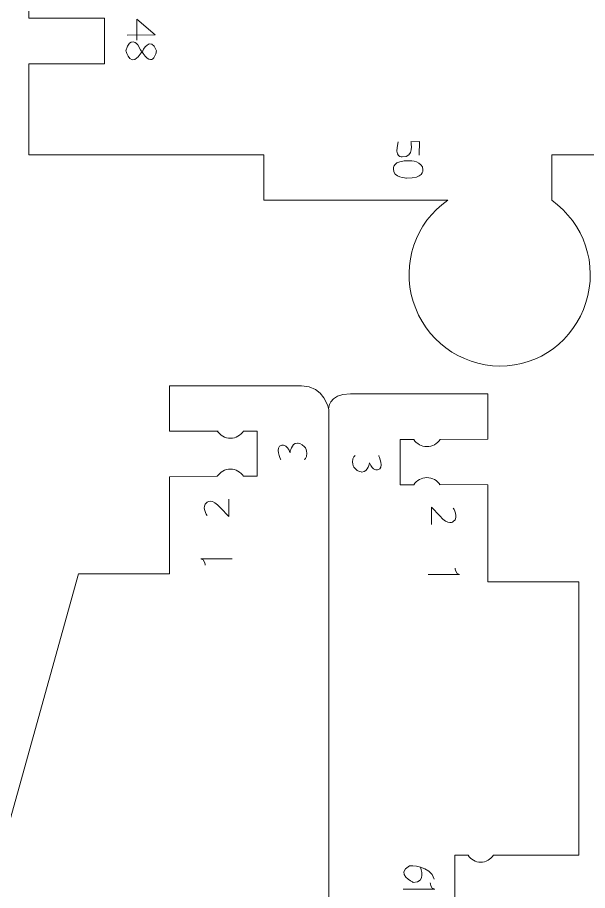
# Model space of a CAD drawing. Header units: centimetres. Extents: x -25 to 25, y -32.5 to 32.5.
# Drawn here: x -10.36 to -6.56, y -4.65 to 1.16 of the extents above; entities that cross this region are included whole.
import ezdxf

# ---------------------------------------------------------------- set-up
doc = ezdxf.new("R2010")
doc.units = ezdxf.units.CM
doc.header["$MEASUREMENT"] = 0
doc.layers.add('Capa 1', color=7, linetype='Continuous')

msp = doc.modelspace()

# ---------------------------------------------------------------- linework, layer by layer
at = {"layer": 'Capa 1', "color": 250, "lineweight": 9}
for points, knots in [([(-6.25702, 0.24963), (-6.25702, 0.24963), (-6.80212, 0.24963), (-6.80212, 0.24963), (-6.80212, 0.24963), (-6.80212, 0.24963), (-6.80212, -0.05336), (-6.80212, -0.05336), (-6.80212, -0.05336), (-6.58521, -0.20625), (-6.4927, -0.48229), (-6.57369, -0.73502), (-6.57369, -0.73502), (-6.6547, -0.98775), (-6.88269, -1.15859), (-7.14807, -1.15689), (-7.14807, -1.15689), (-7.41346, -1.15521), (-7.64699, -0.98139), (-7.72477, -0.72764), (-7.72477, -0.72764), (-7.80255, -0.47392), (-7.71287, -0.20349), (-7.49402, -0.05336), (-7.49402, -0.05336), (-7.49402, -0.05336), (-8.7211, -0.05336), (-8.7211, -0.05336), (-8.7211, -0.05336), (-8.7211, -0.05336), (-8.7211, 0.24963), (-8.7211, 0.24963), (-8.7211, 0.24963), (-8.7211, 0.24963), (-10.28656, 0.24963), (-10.28656, 0.24963), (-10.28656, 0.24963), (-10.28656, 0.24963), (-10.28656, 0.85563), (-10.28656, 0.85563), (-10.28656, 0.85563), (-10.28656, 0.85563), (-9.78158, 0.85563), (-9.78158, 0.85563), (-9.78158, 0.85563), (-9.78158, 0.85563), (-9.78158, 1.15862), (-9.78158, 1.15862), (-9.78158, 1.15862), (-9.78158, 1.15862), (-10.28656, 1.15862), (-10.28656, 1.15862), (-10.28656, 1.15862), (-10.28656, 1.15862), (-10.28656, 3.38058), (-10.28656, 3.38058), (-10.28656, 3.38058), (-10.28656, 3.38058), (-9.78158, 3.38058), (-9.78158, 3.38058), (-9.78158, 3.38058), (-9.78158, 3.38058), (-9.78158, 3.68357), (-9.78158, 3.68357), (-9.78158, 3.68357), (-9.78158, 3.68357), (-10.28656, 3.68357), (-10.28656, 3.68357), (-10.28656, 3.68357), (-10.28656, 3.68357), (-10.28656, 4.28954), (-10.28656, 4.28954), (-10.28656, 4.28954), (-10.28656, 4.28954), (-8.7211, 4.28954), (-8.7211, 4.28954), (-8.7211, 4.28954), (-8.7211, 4.28954), (-8.7211, 4.59256), (-8.7211, 4.59256), (-8.7211, 4.59256), (-8.7211, 4.59256), (-7.49402, 4.59256), (-7.49402, 4.59256), (-7.49402, 4.59256), (-7.71095, 4.74544), (-7.80344, 5.02149), (-7.72246, 5.27419), (-7.72246, 5.27419), (-7.64147, 5.52691), (-7.41346, 5.69776), (-7.14807, 5.69608), (-7.14807, 5.69608), (-6.88269, 5.6944), (-6.64916, 5.52056), (-6.57138, 5.26684), (-6.57138, 5.26684), (-6.49362, 5.01311), (-6.58327, 4.74266), (-6.80212, 4.59256), (-6.80212, 4.59256), (-6.80212, 4.59256), (-6.80212, 4.28954), (-6.80212, 4.28954), (-6.80212, 4.28954), (-6.80212, 4.28954), (-6.25702, 4.28954), (-6.25702, 4.28954), (-6.25702, 4.28954), (-6.25702, 4.28954), (-6.25702, 0.24963), (-6.25702, 0.24963)], [0, 0, 0, 0, 0.0344828, 0.0344828, 0.0344828, 0.0344828, 0.0689655, 0.0689655, 0.0689655, 0.0689655, 0.1034483, 0.1034483, 0.1034483, 0.1034483, 0.137931, 0.137931, 0.137931, 0.137931, 0.1724138, 0.1724138, 0.1724138, 0.1724138, 0.2068966, 0.2068966, 0.2068966, 0.2068966, 0.2413793, 0.2413793, 0.2413793, 0.2413793, 0.2758621, 0.2758621, 0.2758621, 0.2758621, 0.3103448, 0.3103448, 0.3103448, 0.3103448, 0.3448276, 0.3448276, 0.3448276, 0.3448276, 0.3793103, 0.3793103, 0.3793103, 0.3793103, 0.4137931, 0.4137931, 0.4137931, 0.4137931, 0.4482759, 0.4482759, 0.4482759, 0.4482759, 0.4827586, 0.4827586, 0.4827586, 0.4827586, 0.5172414, 0.5172414, 0.5172414, 0.5172414, 0.5517241, 0.5517241, 0.5517241, 0.5517241, 0.5862069, 0.5862069, 0.5862069, 0.5862069, 0.6206897, 0.6206897, 0.6206897, 0.6206897, 0.6551724, 0.6551724, 0.6551724, 0.6551724, 0.6896552, 0.6896552, 0.6896552, 0.6896552, 0.7241379, 0.7241379, 0.7241379, 0.7241379, 0.7586207, 0.7586207, 0.7586207, 0.7586207, 0.7931034, 0.7931034, 0.7931034, 0.7931034, 0.8275862, 0.8275862, 0.8275862, 0.8275862, 0.862069, 0.862069, 0.862069, 0.862069, 0.8965517, 0.8965517, 0.8965517, 0.8965517, 0.9310345, 0.9310345, 0.9310345, 0.9310345, 1, 1, 1, 1]), ([(-9.02436, -1.58977), (-9.02436, -1.58977), (-9.34867, -1.59117), (-9.34867, -1.59117), (-9.34867, -1.59117), (-9.34867, -1.59117), (-9.34867, -1.28812), (-9.34867, -1.28812), (-9.34867, -1.28812), (-9.34867, -1.28812), (-8.46907, -1.28812), (-8.46907, -1.28812), (-8.46907, -1.28812), (-8.31454, -1.28812), (-8.28802, -1.44744), (-8.28802, -1.44744), (-8.28802, -1.44744), (-8.28802, -1.44744), (-8.28802, -10.15085), (-8.28802, -10.15085), (-8.28802, -10.15085), (-8.28802, -10.15085), (-8.27926, -10.25722), (-8.43379, -10.25722), (-8.43379, -10.25722), (-8.43379, -10.25722), (-9.34867, -10.25722), (-9.34867, -10.25722), (-9.34867, -10.25722), (-9.34867, -10.25722), (-9.34867, -9.95417), (-9.34867, -9.95417), (-9.34867, -9.95417), (-9.34867, -9.95417), (-9.03007, -9.95234), (-9.03007, -9.95234)], [0, 0, 0, 0, 0.1, 0.1, 0.1, 0.1, 0.2, 0.2, 0.2, 0.2, 0.3, 0.3, 0.3, 0.3, 0.4, 0.4, 0.4, 0.4, 0.5, 0.5, 0.5, 0.5, 0.6, 0.6, 0.6, 0.6, 0.7, 0.7, 0.7, 0.7, 0.8, 0.8, 0.8, 0.8, 1, 1, 1, 1]), ([(-8.28802, -1.44744), (-8.28802, -1.44744), (-8.29678, -1.34107), (-8.14225, -1.34107), (-8.14225, -1.34107), (-8.14225, -1.34107), (-7.22737, -1.34107), (-7.22737, -1.34107), (-7.22737, -1.34107), (-7.22737, -1.34107), (-7.22737, -1.64412), (-7.22737, -1.64412), (-7.22737, -1.64412), (-7.22737, -1.64412), (-7.54597, -1.64595), (-7.54597, -1.64595)], [0, 0, 0, 0, 0.2, 0.2, 0.2, 0.2, 0.4, 0.4, 0.4, 0.4, 0.6, 0.6, 0.6, 0.6, 1, 1, 1, 1]), ([(-8.85556, -1.58977), (-8.87399, -1.61847), (-8.90619, -1.63749), (-8.94282, -1.63749), (-8.94282, -1.63749), (-8.97945, -1.63749), (-9.01165, -1.61847), (-9.03007, -1.58977)], [0, 0, 0, 0, 0.3333333, 0.3333333, 0.3333333, 0.3333333, 1, 1, 1, 1]), ([(-8.85556, -1.89111), (-8.85556, -1.89111), (-8.76396, -1.89122), (-8.76396, -1.89122), (-8.76396, -1.89122), (-8.76396, -1.89122), (-8.76396, -1.58977), (-8.76396, -1.58977), (-8.76396, -1.58977), (-8.76396, -1.58977), (-8.85558, -1.58977), (-8.85558, -1.58977)], [0, 0, 0, 0, 0.25, 0.25, 0.25, 0.25, 0.5, 0.5, 0.5, 0.5, 1, 1, 1, 1]), ([(-7.72048, -1.64595), (-7.72048, -1.64595), (-7.81208, -1.64584), (-7.81208, -1.64584), (-7.81208, -1.64584), (-7.81208, -1.64584), (-7.81208, -1.94729), (-7.81208, -1.94729), (-7.81208, -1.94729), (-7.81208, -1.94729), (-7.72046, -1.94729), (-7.72046, -1.94729)], [0, 0, 0, 0, 0.25, 0.25, 0.25, 0.25, 0.5, 0.5, 0.5, 0.5, 1, 1, 1, 1]), ([(-7.72048, -1.64595), (-7.70205, -1.67465), (-7.66985, -1.69367), (-7.63322, -1.69367), (-7.63322, -1.69367), (-7.59659, -1.69367), (-7.56439, -1.67465), (-7.54597, -1.64595)], [0, 0, 0, 0, 0.3333333, 0.3333333, 0.3333333, 0.3333333, 1, 1, 1, 1]), ([(-8.85556, -1.89111), (-8.87399, -1.86241), (-8.90619, -1.84339), (-8.94282, -1.84339), (-8.94282, -1.84339), (-8.97945, -1.84339), (-9.01165, -1.86241), (-9.03007, -1.89111)], [0, 0, 0, 0, 0.3333333, 0.3333333, 0.3333333, 0.3333333, 1, 1, 1, 1]), ([(-9.95467, -2.54071), (-9.95467, -2.54071), (-9.34867, -2.54072), (-9.34867, -2.54072), (-9.34867, -2.54072), (-9.34867, -2.54072), (-9.34867, -1.89423), (-9.34867, -1.89423), (-9.34867, -1.89423), (-9.34867, -1.89423), (-9.03007, -1.89111), (-9.03007, -1.89111)], [0, 0, 0, 0, 0.25, 0.25, 0.25, 0.25, 0.5, 0.5, 0.5, 0.5, 1, 1, 1, 1]), ([(-7.72048, -1.94729), (-7.70205, -1.91859), (-7.66985, -1.89957), (-7.63322, -1.89957), (-7.63322, -1.89957), (-7.59659, -1.89957), (-7.56439, -1.91859), (-7.54597, -1.94729)], [0, 0, 0, 0, 0.3333333, 0.3333333, 0.3333333, 0.3333333, 1, 1, 1, 1]), ([(-6.62137, -2.5937), (-6.62137, -2.5937), (-7.22737, -2.59369), (-7.22737, -2.59369), (-7.22737, -2.59369), (-7.22737, -2.59369), (-7.22737, -1.94718), (-7.22737, -1.94718), (-7.22737, -1.94718), (-7.22737, -1.94718), (-7.55168, -1.94584), (-7.55168, -1.94584)], [0, 0, 0, 0, 0.25, 0.25, 0.25, 0.25, 0.5, 0.5, 0.5, 0.5, 1, 1, 1, 1]), ([(-9.95467, -2.54071), (-9.95467, -2.54071), (-10.56065, -4.71218), (-10.56065, -4.71218), (-10.56065, -4.71218), (-10.56065, -4.71218), (-10.56065, -5.01816), (-10.56065, -5.01816), (-10.56065, -5.01816), (-10.56065, -5.01816), (-9.4912, -5.01634), (-9.4912, -5.01634)], [0, 0, 0, 0, 0.25, 0.25, 0.25, 0.25, 0.5, 0.5, 0.5, 0.5, 1, 1, 1, 1]), ([(-7.19086, -4.41475), (-7.19086, -4.41475), (-6.62137, -4.41464), (-6.62137, -4.41464), (-6.62137, -4.41464), (-6.62137, -4.41464), (-6.62137, -2.5937), (-6.62137, -2.5937)], [0, 0, 0, 0, 0.3333333, 0.3333333, 0.3333333, 0.3333333, 1, 1, 1, 1]), ([(-7.3593, -4.41475), (-7.3593, -4.41475), (-7.44772, -4.41464), (-7.44772, -4.41464), (-7.44772, -4.41464), (-7.44772, -4.41464), (-7.44772, -4.71638), (-7.44772, -4.71638), (-7.44772, -4.71638), (-7.44772, -4.71638), (-7.35929, -4.71638), (-7.35929, -4.71638)], [0, 0, 0, 0, 0.25, 0.25, 0.25, 0.25, 0.5, 0.5, 0.5, 0.5, 1, 1, 1, 1]), ([(-7.3593, -4.41475), (-7.34152, -4.44245), (-7.31044, -4.46081), (-7.27508, -4.46081), (-7.27508, -4.46081), (-7.23972, -4.46081), (-7.20864, -4.44245), (-7.19086, -4.41475)], [0, 0, 0, 0, 0.3333333, 0.3333333, 0.3333333, 0.3333333, 1, 1, 1, 1])]:
    msp.add_open_spline(points, degree=3, knots=knots, dxfattribs=at)
at = {"layer": 'Capa 1', "color": 22, "lineweight": 5}
for points, knots in [([(-9.56667, 1.01358), (-9.56667, 1.01358), (-9.56667, 1.15324), (-9.56667, 1.15324), (-9.56667, 1.15324), (-9.56667, 1.15324), (-9.44306, 1.04819), (-9.44306, 1.04819), (-9.44306, 1.04819), (-9.44306, 1.04819), (-9.63097, 1.04698), (-9.63097, 1.04698)], [0, 0, 0, 0, 0.25, 0.25, 0.25, 0.25, 0.5, 0.5, 0.5, 0.5, 1, 1, 1, 1]), ([(-9.52977, 0.93789), (-9.52977, 0.93789), (-9.47606, 1.0497), (-9.43559, 0.94263), (-9.43559, 0.94263), (-9.43559, 0.94263), (-9.45677, 0.78593), (-9.55944, 0.98194), (-9.55944, 0.98194), (-9.55944, 0.98194), (-9.61481, 1.0456), (-9.63845, 0.94229), (-9.63845, 0.94229), (-9.63845, 0.94229), (-9.60715, 0.80888), (-9.52977, 0.93789)], [0, 0, 0, 0, 0.2, 0.2, 0.2, 0.2, 0.4, 0.4, 0.4, 0.4, 0.6, 0.6, 0.6, 0.6, 1, 1, 1, 1]), ([(-7.7403, 0.33506), (-7.7403, 0.33506), (-7.71624, 0.22997), (-7.79747, 0.23615), (-7.79747, 0.23615), (-7.79747, 0.23615), (-7.85316, 0.22504), (-7.82595, 0.33506)], [0, 0, 0, 0, 0.3333333, 0.3333333, 0.3333333, 0.3333333, 1, 1, 1, 1]), ([(-7.68447, 0.24688), (-7.68447, 0.24688), (-7.68392, 0.33835), (-7.68392, 0.33835), (-7.68392, 0.33835), (-7.68392, 0.33835), (-7.7403, 0.33506), (-7.7403, 0.33506)], [0, 0, 0, 0, 0.3333333, 0.3333333, 0.3333333, 0.3333333, 1, 1, 1, 1]), ([(-7.85655, 0.15583), (-7.85655, 0.15583), (-7.86424, 0.21545), (-7.74734, 0.20944), (-7.74734, 0.20944), (-7.74734, 0.20944), (-7.65828, 0.20944), (-7.66058, 0.14851)], [0, 0, 0, 0, 0.3333333, 0.3333333, 0.3333333, 0.3333333, 1, 1, 1, 1]), ([(-7.66077, 0.14851), (-7.66077, 0.14851), (-7.65312, 0.08884), (-7.76996, 0.09483), (-7.76996, 0.09483), (-7.76996, 0.09483), (-7.85901, 0.09487), (-7.85677, 0.15583)], [0, 0, 0, 0, 0.3333333, 0.3333333, 0.3333333, 0.3333333, 1, 1, 1, 1]), ([(-8.45065, -1.77975), (-8.45065, -1.77975), (-8.43217, -1.77252), (-8.43337, -1.73647), (-8.43337, -1.73647), (-8.43399, -1.71776), (-8.44068, -1.70436), (-8.44833, -1.69464), (-8.44833, -1.69464), (-8.46703, -1.67094), (-8.49607, -1.66972), (-8.49607, -1.66972), (-8.49607, -1.66972), (-8.53778, -1.67094), (-8.54582, -1.73216), (-8.54582, -1.73216), (-8.54582, -1.73216), (-8.56811, -1.6722), (-8.60024, -1.68457), (-8.60024, -1.68457), (-8.60024, -1.68457), (-8.64967, -1.69321), (-8.60768, -1.77975), (-8.60768, -1.77975)], [0, 0, 0, 0, 0.1428571, 0.1428571, 0.1428571, 0.1428571, 0.2857143, 0.2857143, 0.2857143, 0.2857143, 0.4285714, 0.4285714, 0.4285714, 0.4285714, 0.5714286, 0.5714286, 0.5714286, 0.5714286, 0.7142857, 0.7142857, 0.7142857, 0.7142857, 1, 1, 1, 1]), ([(-8.11165, -1.75283), (-8.11165, -1.75283), (-8.13013, -1.76006), (-8.12893, -1.79611), (-8.12893, -1.79611), (-8.12831, -1.81482), (-8.12162, -1.82822), (-8.11397, -1.83794), (-8.11397, -1.83794), (-8.09527, -1.86164), (-8.06623, -1.86286), (-8.06623, -1.86286), (-8.06623, -1.86286), (-8.02452, -1.86164), (-8.01648, -1.80042), (-8.01648, -1.80042), (-8.01648, -1.80042), (-7.99419, -1.86038), (-7.96206, -1.84801), (-7.96206, -1.84801), (-7.96206, -1.84801), (-7.91263, -1.83937), (-7.95462, -1.75283), (-7.95462, -1.75283)], [0, 0, 0, 0, 0.1428571, 0.1428571, 0.1428571, 0.1428571, 0.2857143, 0.2857143, 0.2857143, 0.2857143, 0.4285714, 0.4285714, 0.4285714, 0.4285714, 0.5714286, 0.5714286, 0.5714286, 0.5714286, 0.7142857, 0.7142857, 0.7142857, 0.7142857, 1, 1, 1, 1]), ([(-9.0986, -2.15316), (-9.0986, -2.15316), (-9.13941, -2.09133), (-9.0986, -2.06417), (-9.0986, -2.06417), (-9.0986, -2.06417), (-9.0677, -2.03325), (-9.00836, -2.10124)], [0, 0, 0, 0, 0.3333333, 0.3333333, 0.3333333, 0.3333333, 1, 1, 1, 1]), ([(-9.00836, -2.10124), (-9.00836, -2.10124), (-8.95398, -2.15932), (-8.95398, -2.15932), (-8.95398, -2.15932), (-8.95398, -2.15932), (-8.95398, -2.044), (-8.95398, -2.044)], [0, 0, 0, 0, 0.3333333, 0.3333333, 0.3333333, 0.3333333, 1, 1, 1, 1]), ([(-7.54794, -2.15486), (-7.54794, -2.15486), (-7.60232, -2.09678), (-7.60232, -2.09678), (-7.60232, -2.09678), (-7.60232, -2.09678), (-7.60232, -2.2121), (-7.60232, -2.2121)], [0, 0, 0, 0, 0.3333333, 0.3333333, 0.3333333, 0.3333333, 1, 1, 1, 1]), ([(-7.4577, -2.10294), (-7.4577, -2.10294), (-7.41689, -2.16477), (-7.4577, -2.19193), (-7.4577, -2.19193), (-7.4577, -2.19193), (-7.4886, -2.22285), (-7.54794, -2.15486)], [0, 0, 0, 0, 0.3333333, 0.3333333, 0.3333333, 0.3333333, 1, 1, 1, 1]), ([(-7.67628, -4.49597), (-7.67628, -4.49597), (-7.63573, -4.59981), (-7.72439, -4.59486), (-7.72439, -4.59486), (-7.72439, -4.59486), (-7.84616, -4.53967), (-7.75047, -4.48441), (-7.75047, -4.48441), (-7.75047, -4.48441), (-7.6054, -4.47947), (-7.58564, -4.57338)], [0, 0, 0, 0, 0.25, 0.25, 0.25, 0.25, 0.5, 0.5, 0.5, 0.5, 1, 1, 1, 1])]:
    msp.add_open_spline(points, degree=3, knots=knots, dxfattribs=at)
for points in [[(-9.11069, -2.48311), (-9.11069, -2.48311), (-9.11234, -2.4427), (-9.14011, -2.44106)], [(-9.14011, -2.44106), (-9.14011, -2.44106), (-8.9306, -2.44106), (-8.9306, -2.44106)], [(-7.41619, -2.54487), (-7.41619, -2.54487), (-7.6257, -2.54487), (-7.6257, -2.54487)], [(-7.44561, -2.50282), (-7.44561, -2.50282), (-7.44396, -2.54323), (-7.41619, -2.54487)], [(-7.58164, -4.6399), (-7.58164, -4.6399), (-7.79115, -4.6399), (-7.79115, -4.6399)], [(-7.61106, -4.59785), (-7.61106, -4.59785), (-7.60941, -4.63826), (-7.58164, -4.6399)]]:
    msp.add_open_spline(points, degree=3, dxfattribs=at)

doc.saveas('drawing.dxf')
